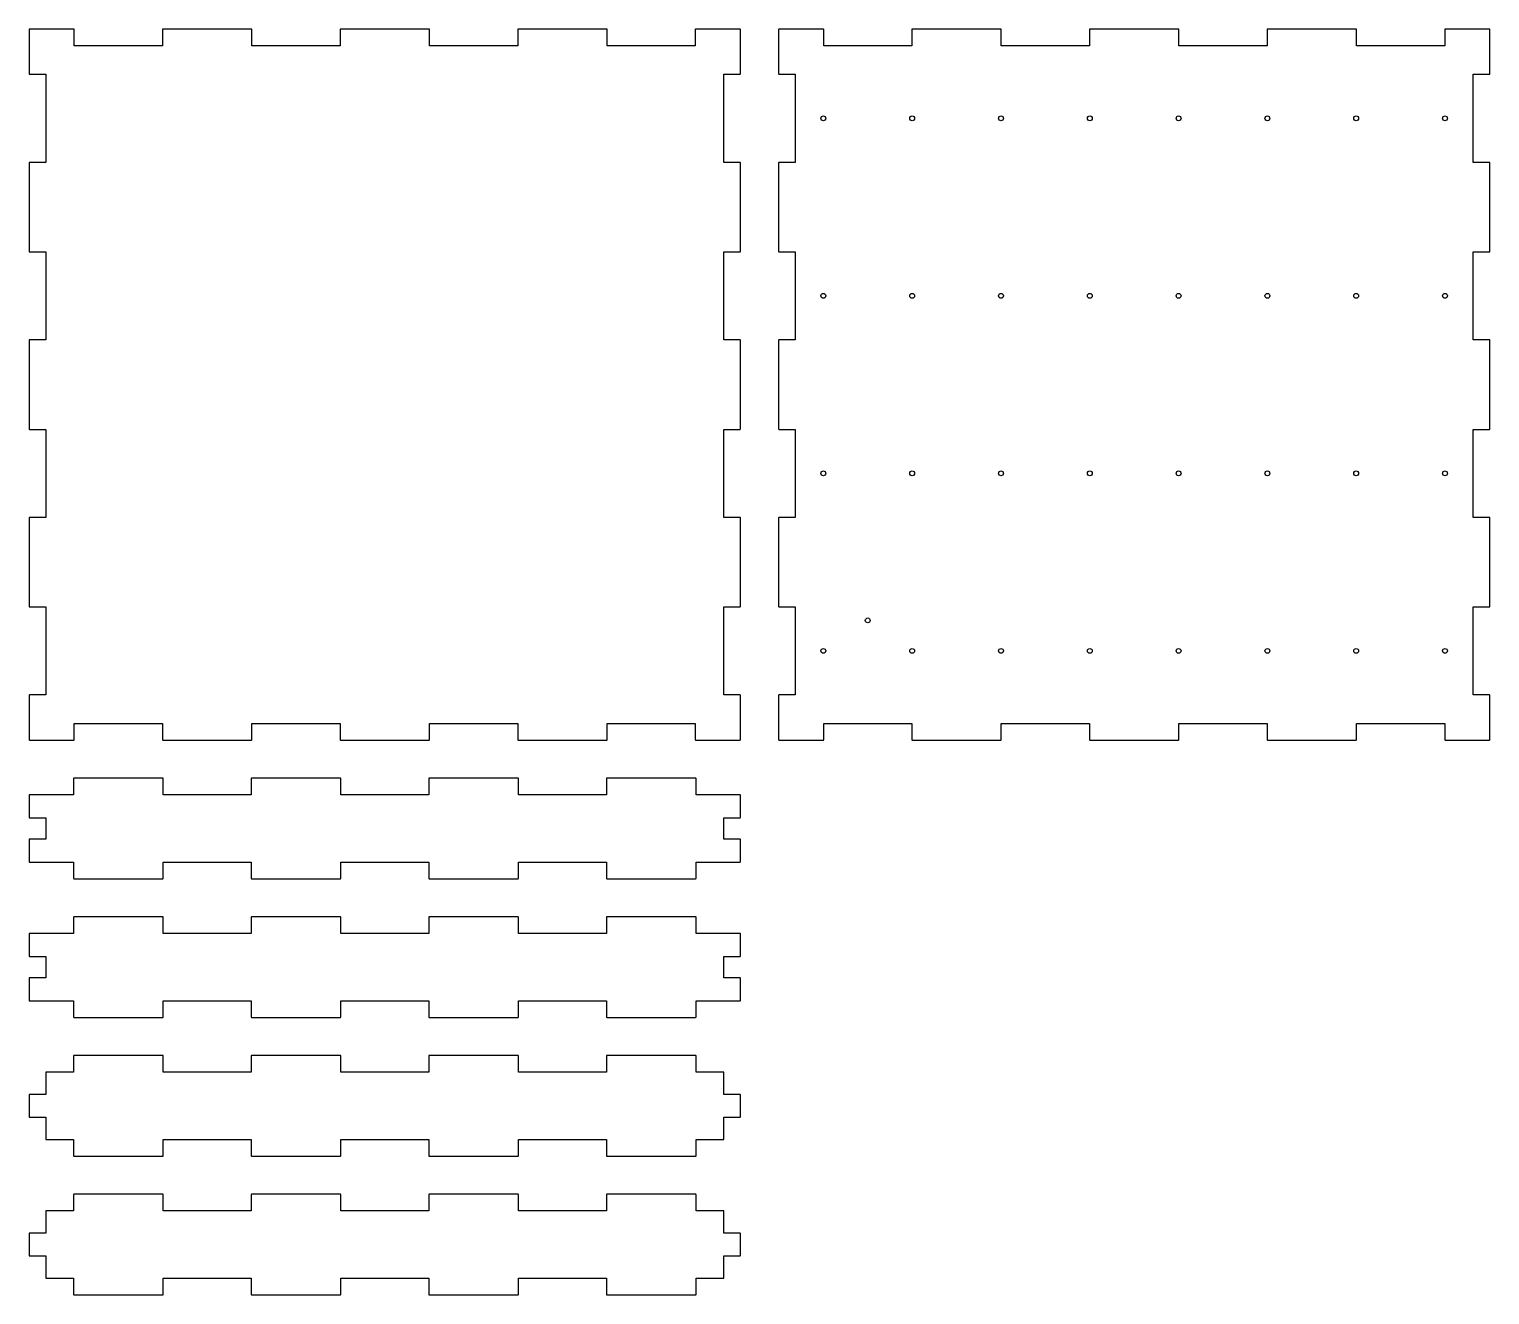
# Model space of a CAD drawing. Extents: x 156 to 419, y -84 to 144.
import ezdxf

# ---------------------------------------------------------------- set-up
doc = ezdxf.new("R2010")
doc.units = 0

msp = doc.modelspace()

# ---------------------------------------------------------------- linework, layer by layer
at = {"layer": '1', "color": 1}
for points in [[(284.064, 16), (284.064, 24, 0.414), (284, 24.063), (281.064, 24.063), (281.064, 39.937), (284, 39.937, 0.414), (284.064, 40), (284.064, 56, 0.414), (284, 56.063), (281.064, 56.063), (281.064, 71.937), (284, 71.937, 0.414), (284.064, 72), (284.064, 88, 0.414), (284, 88.063), (281.064, 88.063), (281.064, 103.937), (284, 103.937, 0.414), (284.064, 104), (284.064, 120, 0.414), (284, 120.063), (281.064, 120.063), (281.064, 135.936), (284, 135.936, 0.414), (284.064, 136), (284.064, 144, 0.414), (284, 144.064), (276, 144.064, 0.414), (275.936, 144), (275.936, 141.064), (260.064, 141.064), (260.064, 144, 0.414), (260, 144.064), (244, 144.064, 0.414), (243.936, 144), (243.936, 141.064), (228.064, 141.064), (228.064, 144, 0.414), (228, 144.064), (212, 144.064, 0.414), (211.936, 144), (211.936, 141.064), (196.064, 141.064), (196.064, 144, 0.414), (196, 144.064), (180, 144.064, 0.414), (179.936, 144), (179.936, 141.064), (164.064, 141.064), (164.064, 144, 0.414), (164, 144.064), (156, 144.064, 0.414), (155.936, 144), (155.936, 136, 0.414), (156, 135.936), (158.936, 135.936), (158.936, 120.063), (156, 120.063, 0.414), (155.936, 120), (155.936, 104, 0.414), (156, 103.937), (158.936, 103.937), (158.936, 88.063), (156, 88.063, 0.414), (155.936, 88), (155.936, 72, 0.414), (156, 71.937), (158.936, 71.937), (158.936, 56.063), (156, 56.063, 0.414), (155.936, 56), (155.936, 40, 0.414), (156, 39.937), (158.936, 39.937), (158.936, 24.063), (156, 24.063, 0.414), (155.936, 24), (155.936, 16, 0.414), (156, 15.936), (164, 15.936, 0.414), (164.064, 16), (164.064, 18.937), (179.936, 18.937), (179.936, 16, 0.414), (180, 15.936), (196, 15.936, 0.414), (196.064, 16), (196.064, 18.937), (211.936, 18.937), (211.936, 16, 0.414), (212, 15.936), (228, 15.936, 0.414), (228.064, 16), (228.064, 18.937), (243.936, 18.937), (243.936, 16, 0.414), (244, 15.936), (260, 15.936, 0.414), (260.064, 16), (260.064, 18.937), (275.936, 18.937), (275.936, 16, 0.414), (276, 15.936), (284, 15.936, 0.414), (284.064, 16)], [(290.936, 23.563), (290.936, 16, 0.414), (291, 15.936), (299, 15.936, 0.414), (299.064, 16), (299.064, 18.937), (314.936, 18.937), (314.936, 16, 0.414), (315, 15.936), (331, 15.936, 0.414), (331.064, 16), (331.064, 18.937), (346.936, 18.937), (346.936, 16, 0.414), (347, 15.936), (363, 15.936, 0.414), (363.064, 16), (363.064, 18.937), (378.936, 18.937), (378.936, 16, 0.414), (379, 15.936), (395, 15.936, 0.414), (395.064, 16), (395.064, 18.937), (410.936, 18.937), (410.936, 16, 0.414), (411, 15.936), (419, 15.936, 0.414), (419.064, 16), (419.064, 24, 0.414), (419, 24.063), (416.064, 24.063), (416.064, 39.937), (419, 39.937, 0.414), (419.064, 40), (419.064, 56, 0.414), (419, 56.063), (416.064, 56.063), (416.064, 71.937), (419, 71.937, 0.414), (419.064, 72), (419.064, 88, 0.414), (419, 88.063), (416.064, 88.063), (416.064, 103.937), (419, 103.937, 0.414), (419.064, 104), (419.064, 120, 0.414), (419, 120.063), (416.064, 120.063), (416.064, 135.936), (419, 135.936, 0.414), (419.064, 136), (419.064, 144, 0.414), (419, 144.064), (411, 144.064, 0.414), (410.936, 144), (410.936, 141.064), (395.064, 141.064), (395.064, 144, 0.414), (395, 144.064), (379, 144.064, 0.414), (378.936, 144), (378.936, 141.064), (363.064, 141.064), (363.064, 144, 0.414), (363, 144.064), (347, 144.064, 0.414), (346.936, 144), (346.936, 141.064), (331.064, 141.064), (331.064, 144, 0.414), (331, 144.064), (315, 144.064, 0.414), (314.936, 144), (314.936, 141.064), (299.064, 141.064), (299.064, 144, 0.414), (299, 144.064), (291, 144.064, 0.414), (290.936, 144), (290.936, 136, 0.414), (291, 135.936), (293.936, 135.936), (293.936, 120.063), (291, 120.063, 0.414), (290.936, 120), (290.936, 104, 0.414), (291, 103.937), (293.936, 103.937), (293.936, 88.063), (291, 88.063, 0.414), (290.936, 88), (290.936, 72, 0.414), (291, 71.937), (293.936, 71.937), (293.936, 56.063), (291, 56.063, 0.414), (290.936, 56), (290.936, 40, 0.414), (291, 39.937), (293.936, 39.937), (293.936, 24.063), (291, 24.063, 0.414), (290.936, 24), (290.936, 23.563)], [(278.064, -6.063), (284, -6.063, 0.414), (284.064, -6), (284.064, -2, 0.414), (284, -1.936), (281.064, -1.936), (281.064, 1.936), (284, 1.936, 0.414), (284.064, 2), (284.064, 6, 0.414), (284, 6.063), (276.064, 6.063), (276.064, 9, 0.414), (276, 9.064), (260, 9.064, 0.414), (259.936, 9), (259.936, 6.063), (244.064, 6.063), (244.064, 9, 0.414), (244, 9.064), (228, 9.064, 0.414), (227.936, 9), (227.936, 6.063), (212.064, 6.063), (212.064, 9, 0.414), (212, 9.064), (196, 9.064, 0.414), (195.936, 9), (195.936, 6.063), (180.064, 6.063), (180.064, 9, 0.414), (180, 9.064), (164, 9.064, 0.414), (163.936, 9), (163.936, 6.063), (156, 6.063, 0.414), (155.936, 6), (155.936, 2, 0.414), (156, 1.936), (158.936, 1.936), (158.936, -1.936), (156, -1.936, 0.414), (155.936, -2), (155.936, -6, 0.414), (156, -6.063), (163.936, -6.063), (163.936, -9, 0.414), (164, -9.064), (180, -9.064, 0.414), (180.064, -9), (180.064, -6.063), (195.936, -6.063), (195.936, -9, 0.414), (196, -9.064), (212, -9.064, 0.414), (212.064, -9), (212.064, -6.063), (227.936, -6.063), (227.936, -9, 0.414), (228, -9.064), (244, -9.064, 0.414), (244.064, -9), (244.064, -6.063), (259.936, -6.063), (259.936, -9, 0.414), (260, -9.064), (276, -9.064, 0.414), (276.064, -9), (276.064, -6.063), (278.064, -6.063)], [(277, -18.937), (276.064, -18.937), (276.064, -16, 0.414), (276, -15.936), (260, -15.936, 0.414), (259.936, -16), (259.936, -18.937), (244.064, -18.937), (244.064, -16, 0.414), (244, -15.936), (228, -15.936, 0.414), (227.936, -16), (227.936, -18.937), (212.064, -18.937), (212.064, -16, 0.414), (212, -15.936), (196, -15.936, 0.414), (195.936, -16), (195.936, -18.937), (180.064, -18.937), (180.064, -16, 0.414), (180, -15.936), (164, -15.936, 0.414), (163.936, -16), (163.936, -18.937), (156, -18.937, 0.414), (155.936, -19), (155.936, -23, 0.414), (156, -23.063), (158.936, -23.063), (158.936, -26.937), (156, -26.937, 0.414), (155.936, -27), (155.936, -31, 0.414), (156, -31.063), (163.936, -31.063), (163.936, -34, 0.414), (164, -34.063), (180, -34.063, 0.414), (180.064, -34), (180.064, -31.063), (195.936, -31.063), (195.936, -34, 0.414), (196, -34.063), (212, -34.063, 0.414), (212.064, -34), (212.064, -31.063), (227.936, -31.063), (227.936, -34, 0.414), (228, -34.063), (244, -34.063, 0.414), (244.064, -34), (244.064, -31.063), (259.936, -31.063), (259.936, -34, 0.414), (260, -34.063), (276, -34.063, 0.414), (276.064, -34), (276.064, -31.063), (284, -31.063, 0.414), (284.064, -31), (284.064, -27, 0.414), (284, -26.937), (281.064, -26.937), (281.064, -23.063), (284, -23.063, 0.414), (284.064, -23), (284.064, -19, 0.414), (284, -18.937), (277, -18.937)], [(276.064, -59), (276.064, -56.063), (281, -56.063, 0.414), (281.064, -56), (281.064, -52.063), (284, -52.063, 0.414), (284.064, -52), (284.064, -48, 0.414), (284, -47.937), (281.064, -47.937), (281.064, -44, 0.414), (281, -43.937), (276.064, -43.937), (276.064, -41, 0.414), (276, -40.937), (260, -40.937, 0.414), (259.936, -41), (259.936, -43.937), (244.064, -43.937), (244.064, -41, 0.414), (244, -40.937), (228, -40.937, 0.414), (227.936, -41), (227.936, -43.937), (212.064, -43.937), (212.064, -41, 0.414), (212, -40.937), (196, -40.937, 0.414), (195.936, -41), (195.936, -43.937), (180.064, -43.937), (180.064, -41, 0.414), (180, -40.937), (164, -40.937, 0.414), (163.936, -41), (163.936, -43.937), (159, -43.937, 0.414), (158.936, -44), (158.936, -47.937), (156, -47.937, 0.414), (155.936, -48), (155.936, -52, 0.414), (156, -52.063), (158.936, -52.063), (158.936, -56, 0.414), (159, -56.063), (163.936, -56.063), (163.936, -59, 0.414), (164, -59.063), (180, -59.063, 0.414), (180.064, -59), (180.064, -56.063), (195.936, -56.063), (195.936, -59, 0.414), (196, -59.063), (212, -59.063, 0.414), (212.064, -59), (212.064, -56.063), (227.936, -56.063), (227.936, -59, 0.414), (228, -59.063), (244, -59.063, 0.414), (244.064, -59), (244.064, -56.063), (259.936, -56.063), (259.936, -59, 0.414), (260, -59.063), (276, -59.063, 0.414), (276.064, -59)], [(276.001, -65.937), (276, -65.937), (276, -65.937), (260, -65.937, 0.414), (259.936, -66), (259.936, -68.937), (244.064, -68.937), (244.064, -66, 0.414), (244, -65.937), (228, -65.937, 0.414), (227.936, -66), (227.936, -68.937), (212.064, -68.937), (212.064, -66, 0.414), (212, -65.937), (196, -65.937, 0.414), (195.936, -66), (195.936, -68.937), (180.064, -68.937), (180.064, -66, 0.414), (180, -65.937), (164, -65.937, 0.414), (163.936, -66), (163.936, -68.937), (159, -68.937, 0.414), (158.936, -69), (158.936, -72.937), (156, -72.937, 0.414), (155.936, -73), (155.936, -77, 0.414), (156, -77.063), (158.936, -77.063), (158.936, -81, 0.414), (159, -81.063), (163.936, -81.063), (163.936, -84, 0.414), (164, -84.063), (180, -84.063, 0.414), (180.064, -84), (180.064, -81.063), (195.936, -81.063), (195.936, -84, 0.414), (196, -84.063), (212, -84.063, 0.414), (212.064, -84), (212.064, -81.063), (227.936, -81.063), (227.936, -84, 0.414), (228, -84.063), (244, -84.063, 0.414), (244.064, -84), (244.064, -81.063), (259.936, -81.063), (259.936, -84, 0.414), (260, -84.063), (276, -84.063, 0.414), (276.064, -84), (276.064, -81.063), (281, -81.063, 0.414), (281.064, -81), (281.064, -77.063), (284, -77.063, 0.414), (284.064, -77), (284.064, -73, 0.414), (284, -72.937), (281.064, -72.937), (281.064, -69, 0.414), (281, -68.937), (276.064, -68.937), (276.064, -66, 0.412), (276.001, -65.937)]]:
    msp.add_lwpolyline(points, format="xyb", close=True, dxfattribs=at)
for centre, radius in [((299, 128, 6), 0.436), ((315, 128, 6), 0.436), ((331, 128, 6), 0.436), ((347, 128, 6), 0.436), ((363, 128, 6), 0.436), ((379, 128, 6), 0.436), ((395, 128, 6), 0.436), ((411, 128, 6), 0.436), ((299, 96, 6), 0.436), ((315, 96, 6), 0.436), ((331, 96, 6), 0.436), ((347, 96, 6), 0.436), ((363, 96, 6), 0.436), ((379, 96, 6), 0.436), ((395, 96, 6), 0.436), ((411, 96, 6), 0.436), ((299, 64, 6), 0.436), ((315, 64, 6), 0.436), ((331, 64, 6), 0.436), ((347, 64, 6), 0.436), ((363, 64, 6), 0.436), ((379, 64, 6), 0.436), ((395, 64, 6), 0.436), ((411, 64, 6), 0.436), ((307, 37.5, 6), 0.437), ((299, 32, 6), 0.437), ((315, 32, 6), 0.437), ((331, 32, 6), 0.436), ((347, 32, 6), 0.436), ((363, 32, 6), 0.436), ((379, 32, 6), 0.436), ((395, 32, 6), 0.436), ((411, 32, 6), 0.436)]:
    msp.add_circle(centre, radius, dxfattribs=at)

doc.saveas('drawing.dxf')
